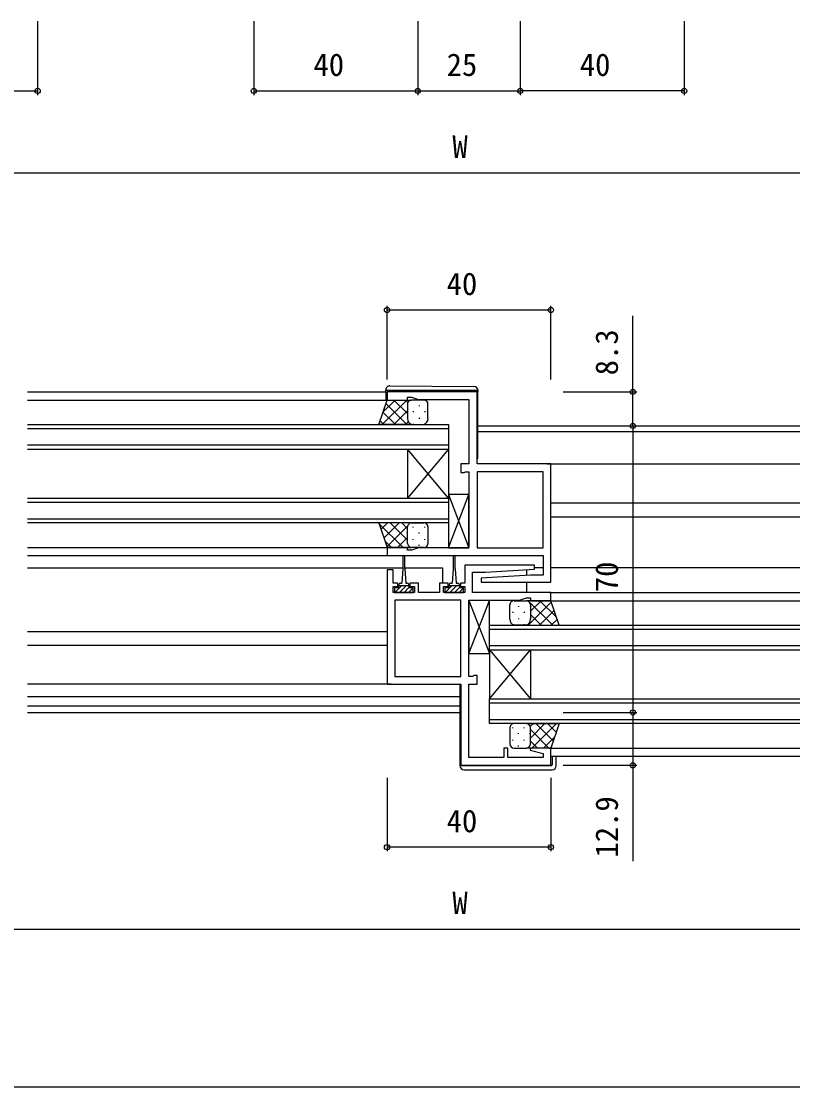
# Model space of a CAD drawing. Units: millimetres, scale not verified. Extents: x -437 to 438, y -281 to 279.
# Drawn here: x 35.5 to 223.7, y -281.3 to -21.1 of the extents above; entities that cross this region are included whole.
import ezdxf
from ezdxf.enums import TextEntityAlignment as Align

# ---------------------------------------------------------------- set-up
doc = ezdxf.new("R2010")
doc.units = ezdxf.units.MM
doc.header["$LTSCALE"] = 2
for name, color, linetype in [('0-2_YKK_11', 7, 'Continuous'), ('0-3_YKK_12', 2, 'Continuous'), ('0-4_YKK_13', 4, 'Continuous'), ('0-6_YKK_D', 6, 'Continuous'), ('0-7_YKK_ZWAK', 7, 'Continuous')]:
    doc.layers.add(name, color=color, linetype=linetype)
doc.styles.add('ＭＳ ゴシック', font='')
doc.styles.get('ＭＳ ゴシック').set_extended_font_data('MS Gothic')

msp = doc.modelspace()

# ---------------------------------------------------------------- linework, layer by layer
at = {"layer": '0-2_YKK_11'}
for points in [[(124.7, -151.6), (162.8, -151.6), (162.8, -156.4), (159.7, -156.4), (147.686, -157.13), (147.715, -158.1), (164.7, -158.1), (164.7, -129.2), (146.7, -129.2), (146.7, -111.6), (124.7, -111.6), (124.7, -113.6), (129.7, -113.6), (129.7, -112.9), (130.7, -112.9), (132.348, -113.5), (144.7, -113.5), (144.7, -129.2), (142.7, -129.2), (142.7, -131.3), (143.5, -131.3), (143.673, -131.2), (143.846, -131.1), (144.7, -131.1), (144.7, -149.7), (132.348, -149.7), (130.7, -150.3), (129.7, -150.3), (129.7, -149.6), (124.7, -149.6)], [(146.7, -131.1), (146.7, -149.7), (162.8, -149.7), (162.8, -131.1)], [(142.7, -181.1), (142.7, -162.5), (126.6, -162.5), (126.6, -181.1)]]:
    msp.add_lwpolyline(points, close=True, dxfattribs=at)
for points in [[(124.7, -160.6), (124.7, -183), (142.7, -183), (142.7, -202.8), (164.7, -202.8), (164.7, -198.6), (159.739, -198.6), (159.671, -199.122), (162.8, -199.961), (162.8, -200.9), (154.2, -200.9), (154.2, -198.6), (153.2, -198.6), (153.2, -200.9), (144.7, -200.9), (144.7, -183), (146.7, -183), (146.7, -180.9), (145.9, -180.9), (145.727, -181), (145.554, -181.1), (144.7, -181.1), (144.7, -162.5), (157.052, -162.5), (158.7, -161.9), (159.7, -161.9), (159.7, -162.6), (164.7, -162.6), (164.7, -160.6), (145.6, -160.6), (145.6, -155.6), (148.7, -155.6), (160.714, -154.87), (160.685, -153.9), (143.7, -153.9), (143.7, -158.3), (142.6, -158.3), (142.6, -159.1), (143.7, -159.1), (143.7, -160.6)], [(143.7, -160.6), (138.5, -160.6), (138.5, -159.1), (139.6, -159.1), (139.6, -158.3), (137.5, -158.3), (137.5, -160.6), (132.4, -160.6), (132.4, -158.3), (130.3, -158.3), (130.3, -159.1), (131.4, -159.1), (131.4, -160.6), (126.2, -160.6), (126.2, -159.1), (127.3, -159.1), (127.3, -158.3), (126.2, -158.3), (126.2, -155.1), (124.7, -155.1), (124.7, -160.6)]]:
    msp.add_lwpolyline(points, dxfattribs=at)
at = {"layer": '0-3_YKK_12'}
for p, q in [((36.95, -111.6), (124.4, -111.6)), ((36.95, -113.6), (125.2, -113.6)), ((36.95, -119.6), (139.7, -119.6)), ((139.7, -119.6), (139.7, -125.6)), ((139.7, -120.6), (36.95, -120.6)), ((146.9, -119.9), (252.45, -119.9)), ((146.9, -121.3), (252.45, -121.3)), ((139.7, -124.6), (36.95, -124.6)), ((36.95, -125.6), (139.7, -125.6)), ((129.7, -125.6), (129.7, -137.6)), ((139.7, -125.6), (129.7, -137.6)), ((139.7, -137.6), (129.7, -125.6)), ((139.7, -125.6), (139.7, -137.6)), ((163.7, -129.2), (252.45, -129.2)), ((36.95, -137.6), (139.7, -137.6)), ((139.7, -138.6), (36.95, -138.6)), ((164.7, -138.7), (252.45, -138.7)), ((36.95, -142.6), (139.7, -142.6)), ((164.7, -142.1), (252.45, -142.1)), ((36.95, -149.6), (125.2, -149.6)), ((36.95, -151.6), (125, -151.6)), ((36.95, -154.6), (128.55, -154.6)), ((129.05, -154.6), (138.2, -154.6)), ((138.2, -154.6), (138.2, -158.346)), ((158.7, -154.992), (158.7, -156.461)), ((162.8, -154.6), (160.658, -154.6)), ((252.45, -154.6), (164.7, -154.6)), ((158.7, -158.1), (158.7, -160.6)), ((164.4, -160.6), (252.45, -160.6)), ((164.2, -162.6), (252.45, -162.6)), ((149.7, -168.6), (252.45, -168.6)), ((149.7, -174.6), (149.7, -168.6)), ((36.95, -170.1), (124.7, -170.1)), ((252.45, -169.6), (149.7, -169.6)), ((36.95, -173.5), (124.7, -173.5)), ((252.45, -173.6), (149.7, -173.6)), ((149.7, -174.6), (252.45, -174.6)), ((149.7, -174.6), (149.7, -186.6)), ((149.7, -174.6), (159.701, -186.6)), ((149.7, -186.6), (159.701, -174.6)), ((159.701, -174.6), (159.701, -186.6)), ((36.95, -186), (142.5, -186)), ((149.7, -186.6), (252.45, -186.6)), ((149.7, -192.6), (149.7, -186.6)), ((36.95, -188.27), (142.5, -188.27)), ((36.95, -189.9), (142.5, -189.9)), ((252.45, -187.6), (149.7, -187.6)), ((149.7, -191.6), (252.45, -191.6)), ((252.45, -192.6), (149.7, -192.6)), ((164.2, -198.6), (252.45, -198.6)), ((164.7, -200.6), (252.45, -200.6))]:
    msp.add_line(p, q, dxfattribs=at)
msp.add_lwpolyline([(139.7, -137.6), (139.7, -143.6), (36.95, -143.6)], dxfattribs=at)
at = {"layer": '0-4_YKK_13'}
for p, q in [((124.4, -111.3), (124.4, -111.112)), ((124.904, -111.3), (124.4, -111.3)), ((124.4, -111.6), (124.4, -111.3)), ((124.4, -111.6), (124.4, -113.6)), ((146.404, -111.3), (124.904, -111.3)), ((125.409, -110.112), (145.909, -110.291)), ((146.9, -111.3), (146.9, -111.6)), ((146.9, -127.6), (146.9, -111.6)), ((123.517, -119.6), (129.517, -113.6)), ((123.706, -116.583), (126.689, -113.6)), ((124.416, -114.451), (129.565, -119.6)), ((126.394, -113.6), (129.7, -116.906)), ((129.222, -113.6), (129.795, -114.174)), ((133.7, -113.6), (130.7, -113.6)), ((123.709, -116.573), (126.737, -119.6)), ((126.346, -119.6), (129.7, -116.246)), ((129.7, -114.6), (129.7, -118.1)), ((129.7, -114.6), (129.7, -118.1)), ((131.115, -116.335), (131.115, -116.535)), ((132.53, -114.92), (132.53, -115.12)), ((133.945, -116.335), (133.945, -116.535)), ((134.7, -118.1), (134.7, -114.6)), ((123.002, -118.694), (123.908, -119.6)), ((129.174, -119.6), (129.883, -118.891)), ((129.7, -118.1), (129.7, -118.15)), ((130.7, -119.6), (133.7, -119.6)), ((131.115, -119.365), (131.115, -119.565)), ((132.53, -117.95), (132.53, -118.15)), ((133.945, -119.365), (133.945, -119.484)), ((139.7, -149.67), (144.7, -136.67)), ((139.7, -136.67), (144.7, -149.67)), ((122.741, -143.724), (128.617, -149.6)), ((123.227, -145.181), (124.808, -143.6)), ((123.934, -147.302), (127.637, -143.6)), ((124.641, -149.424), (129.738, -144.327)), ((125.446, -143.6), (129.7, -147.854)), ((128.274, -143.6), (129.7, -145.026)), ((129.7, -148.6), (129.7, -144.6)), ((129.7, -148.6), (129.7, -144.6)), ((130.427, -143.638), (130.465, -143.6)), ((130.7, -143.6), (133.7, -143.6)), ((131.115, -144.735), (131.115, -144.535)), ((133.945, -144.735), (133.945, -144.535)), ((134.7, -144.6), (134.7, -148.6)), ((124.156, -147.967), (125.789, -149.6)), ((127.294, -149.6), (129.7, -147.194)), ((131.115, -147.765), (131.115, -147.565)), ((132.53, -146.15), (132.53, -145.95)), ((133.945, -147.765), (133.945, -147.565)), ((130.122, -149.6), (130.236, -149.486)), ((133.7, -149.6), (130.7, -149.6)), ((132.53, -149.18), (132.53, -148.98)), ((128.55, -151.85), (128.55, -154.8)), ((129.05, -154.8), (129.05, -151.85)), ((140.85, -151.85), (140.85, -154.8)), ((141.35, -154.8), (141.35, -151.85)), ((128.55, -154.8), (128.3, -158.3)), ((129.05, -154.8), (129.3, -158.3)), ((140.85, -154.8), (140.6, -158.3)), ((141.35, -154.8), (141.6, -158.3)), ((127.55, -159.5), (127.55, -158.7)), ((127.95, -158.3), (128.3, -158.3)), ((129.3, -158.3), (129.65, -158.3)), ((130.05, -158.7), (130.05, -159.5)), ((139.85, -159.5), (139.85, -158.7)), ((140.25, -158.3), (140.6, -158.3)), ((141.6, -158.3), (141.95, -158.3)), ((142.35, -158.7), (142.35, -159.5)), ((126.588, -159.5), (126.5, -159.588)), ((128.21, -159), (126.61, -160.6)), ((130.05, -159), (127.55, -159)), ((130.05, -159.405), (128.855, -160.6)), ((131.078, -159.5), (129.978, -160.6)), ((138.888, -159.5), (138.8, -159.588)), ((140.51, -159), (138.91, -160.6)), ((142.35, -159), (139.85, -159)), ((142.35, -159.405), (141.155, -160.6)), ((143.378, -159.5), (142.278, -160.6)), ((144.7, -175.53), (149.7, -162.53)), ((144.7, -162.53), (149.7, -175.53)), ((154.7, -167.1), (154.7, -163.6)), ((155.7, -162.6), (158.7, -162.6)), ((156.78, -163.92), (156.78, -164.12)), ((159.12, -168.6), (164.805, -162.915)), ((159.168, -162.6), (165.168, -168.6)), ((159.279, -162.785), (159.463, -162.6)), ((159.61, -163.92), (159.61, -164.12)), ((159.7, -165.192), (162.292, -162.6)), ((159.7, -163.6), (159.7, -167.1)), ((159.7, -163.6), (159.7, -167.1)), ((161.997, -162.6), (166.052, -166.655)), ((155.365, -165.335), (155.365, -165.535)), ((158.195, -165.335), (158.195, -165.535)), ((159.7, -165.96), (162.34, -168.6)), ((161.949, -168.6), (165.512, -165.036)), ((155.365, -168.365), (155.365, -168.427)), ((158.7, -168.6), (155.7, -168.6)), ((156.78, -166.95), (156.78, -167.15)), ((158.195, -168.365), (158.195, -168.565)), ((159.204, -168.292), (159.511, -168.6)), ((159.61, -166.95), (159.61, -167.15)), ((164.777, -168.6), (166.219, -167.158)), ((125.7, -183), (36.95, -183)), ((154.7, -193.6), (154.7, -197.6)), ((155.365, -193.735), (155.365, -193.535)), ((158.7, -192.6), (155.7, -192.6)), ((156.78, -195.15), (156.78, -194.95)), ((158.195, -193.735), (158.195, -193.535)), ((159.61, -195.15), (159.61, -194.95)), ((159.667, -193.345), (160.411, -192.6)), ((159.7, -196.14), (163.24, -192.6)), ((159.7, -197.6), (159.7, -193.6)), ((159.7, -197.6), (159.7, -193.6)), ((159.7, -194.08), (164.22, -198.6)), ((160.068, -198.6), (166.068, -192.6)), ((161.049, -192.6), (165.287, -196.839)), ((163.877, -192.6), (165.994, -194.717)), ((155.365, -196.765), (155.365, -196.565)), ((158.195, -196.765), (158.195, -196.565)), ((159.7, -196.908), (161.392, -198.6)), ((162.897, -198.6), (165.602, -195.895)), ((155.7, -198.6), (158.7, -198.6)), ((156.78, -198.18), (156.78, -197.98)), ((159.61, -198.015), (159.61, -197.98)), ((142.5, -202.6), (142.5, -202.9)), ((143, -202.9), (142.5, -202.9)), ((164.7, -202.9), (143, -202.9)), ((165, -200.6), (165, -202.6)), ((166, -202.9), (166, -200.6)), ((143.5, -203.9), (165, -203.9))]:
    msp.add_line(p, q, dxfattribs=at)
for points in [[(146.9, -111.291), (146.9, -111.3), (146.404, -111.3)], [(130.7, -119.6), (122.7, -119.6), (124.7, -113.6), (130.7, -113.6)], [(130.7, -143.6), (122.7, -143.6), (124.7, -149.6), (130.7, -149.6)], [(127.55, -159.5), (126.5, -159.5), (126.5, -160.6), (131.1, -160.6), (131.1, -159.5), (130.05, -159.5)], [(129.333, -159), (128.8, -159.533), (127.733, -160.6)], [(139.85, -159.5), (138.8, -159.5), (138.8, -160.6), (143.4, -160.6), (143.4, -159.5), (142.35, -159.5)], [(141.633, -159), (141.1, -159.533), (140.033, -160.6)], [(158.7, -168.6), (166.7, -168.6), (164.7, -162.6), (158.7, -162.6)], [(142.7, -183.3), (142.5, -183.3), (142.5, -202.6)], [(158.7, -192.6), (166.7, -192.6), (164.7, -198.6), (158.7, -198.6)]]:
    msp.add_lwpolyline(points, dxfattribs=at)
for points in [[(139.7, -149.67), (144.7, -149.67), (144.7, -136.67), (139.7, -136.67)], [(144.7, -175.53), (149.7, -175.53), (149.7, -162.53), (144.7, -162.53)]]:
    msp.add_lwpolyline(points, close=True, dxfattribs=at)
for centre, radius, start, end in [((125.4, -111.112), 1, 89.5, 180), ((145.9, -111.291), 1, 0, 89.5), ((130.7, -114.6), 1, 90.0001, 180.0001), ((130.7, -114.6), 1, 90.0001, 180.0001), ((133.7, -114.6), 1, 0.0001, 90.0001), ((131.232, -118.162), 1.534, 177.68848, 249.69222), ((131.232, -118.162), 1.534, 177.68848, 249.69222), ((133.168, -118.162), 1.534, 290.30794, 2.31165), ((146.4, -127.6), 0.5, 306.86983, 0), ((130.7, -144.6), 1, 89.9999, 179.9999), ((130.7, -144.6), 1, 89.9999, 179.9999), ((133.7, -144.6), 1, 359.9999, 89.9999), ((130.7, -148.6), 1, 179.9999, 269.9999), ((130.7, -148.6), 1, 179.9999, 269.9999), ((133.7, -148.6), 1, 269.9999, 359.9999), ((128.8, -151.85), 0.25, 0, 180), ((141.1, -151.85), 0.25, 0, 180), ((127.95, -158.7), 0.4, 90, 180), ((129.65, -158.7), 0.4, 0, 90), ((140.25, -158.7), 0.4, 90, 180), ((141.95, -158.7), 0.4, 0, 90), ((155.7, -163.6), 1, 89.9999, 179.9999), ((158.7, -163.6), 1, 359.9999, 89.9999), ((158.7, -163.6), 1, 359.9999, 89.9999), ((156.232, -167.162), 1.534, 177.68835, 249.69206), ((158.168, -167.162), 1.534, 290.30778, 2.31152), ((158.168, -167.162), 1.534, 290.30778, 2.31152), ((155.7, -193.6), 1, 90.0001, 180.0001), ((158.7, -193.6), 1, 0.0001, 90.0001), ((158.7, -193.6), 1, 0.0001, 90.0001), ((155.7, -197.6), 1, 180.0001, 270.0001), ((158.7, -197.6), 1, 270.0001, 0.0001), ((158.7, -197.6), 1, 270.0001, 0.0001), ((143.5, -202.9), 1, 180, 270), ((164.7, -202.6), 0.3, 270, 0), ((165, -202.9), 1, 270, 0)]:
    msp.add_arc(centre, radius, start, end, dxfattribs=at)
at = {"layer": '0-6_YKK_D'}
for p, q in [((39.437, -21.095), (39.437, -39.095)), ((92.2, -21.095), (92.2, -39.095)), ((132.2, -21.095), (132.2, -39.095)), ((132.2, -21.095), (132.2, -39.095)), ((157.2, -21.095), (157.2, -39.095)), ((157.2, -21.095), (157.2, -39.095)), ((197.2, -21.095), (197.2, -39.095)), ((-0.563, -38.095), (39.437, -38.095)), ((92.2, -38.095), (132.2, -38.095)), ((132.2, -38.095), (157.2, -38.095)), ((197.2, -38.095), (157.2, -38.095)), ((-91.8, -58.095), (381.2, -58.095)), ((124.7, -108.6), (124.7, -90.6)), ((164.7, -108.6), (164.7, -90.6)), ((124.7, -91.6), (164.7, -91.6)), ((167.7, -111.6), (185.7, -111.6)), ((184.7, -119.9), (184.7, -189.9)), ((167.7, -189.9), (185.7, -189.9)), ((167.7, -189.9), (185.7, -189.9)), ((167.7, -202.8), (185.7, -202.8)), ((124.7, -205.9), (124.7, -223.8)), ((164.7, -205.9), (164.7, -223.8)), ((164.7, -222.8), (124.7, -222.8)), ((-91.8, -242.8), (381.2, -242.8))]:
    msp.add_line(p, q, dxfattribs=at)
for points in [[(184.7, -119.9), (184.7, -111.6), (184.7, -92.99)], [(184.7, -189.9), (184.7, -202.8), (184.7, -226.182)]]:
    msp.add_lwpolyline(points, dxfattribs=at)
for centre in [(39.437, -38.095), (92.2, -38.095), (132.2, -38.095), (132.2, -38.095), (157.2, -38.095), (157.2, -38.095), (197.2, -38.095), (124.7, -91.6), (164.7, -91.6), (184.7, -111.6), (184.7, -119.9), (184.7, -119.9), (184.7, -189.9), (184.7, -189.9), (184.7, -202.8), (124.7, -222.8), (164.7, -222.8)]:
    msp.add_circle(centre, 0.637, dxfattribs=at)
at = {"layer": '0-7_YKK_ZWAK'}
msp.add_lwpolyline([(-436.8, -281.3), (438.2, -281.3), (438.2, 243.7)], dxfattribs=at)

# ---------------------------------------------------------------- texts
at = {"layer": '0-6_YKK_D', "style": 'ＭＳ ゴシック'}
for s, p in [('40', (106.745, -36.095)), ('25', (139.245, -36.095)), ('40', (171.745, -36.095)), ('W', (140.652, -56.095)), ('40', (139.245, -89.6)), ('40', (139.245, -220.8)), ('W', (140.652, -240.8))]:
    msp.add_text(s, height=5.499, dxfattribs=at).set_placement(p, align=Align.BOTTOM_LEFT)
for s, p in [('8.3', (182.7, -107.561)), ('70', (182.7, -160.525)), ('12.9', (182.7, -225.333))]:
    msp.add_text(s, height=5.499, rotation=90, dxfattribs=at).set_placement(p, align=Align.BOTTOM_LEFT)

doc.saveas('drawing.dxf')
